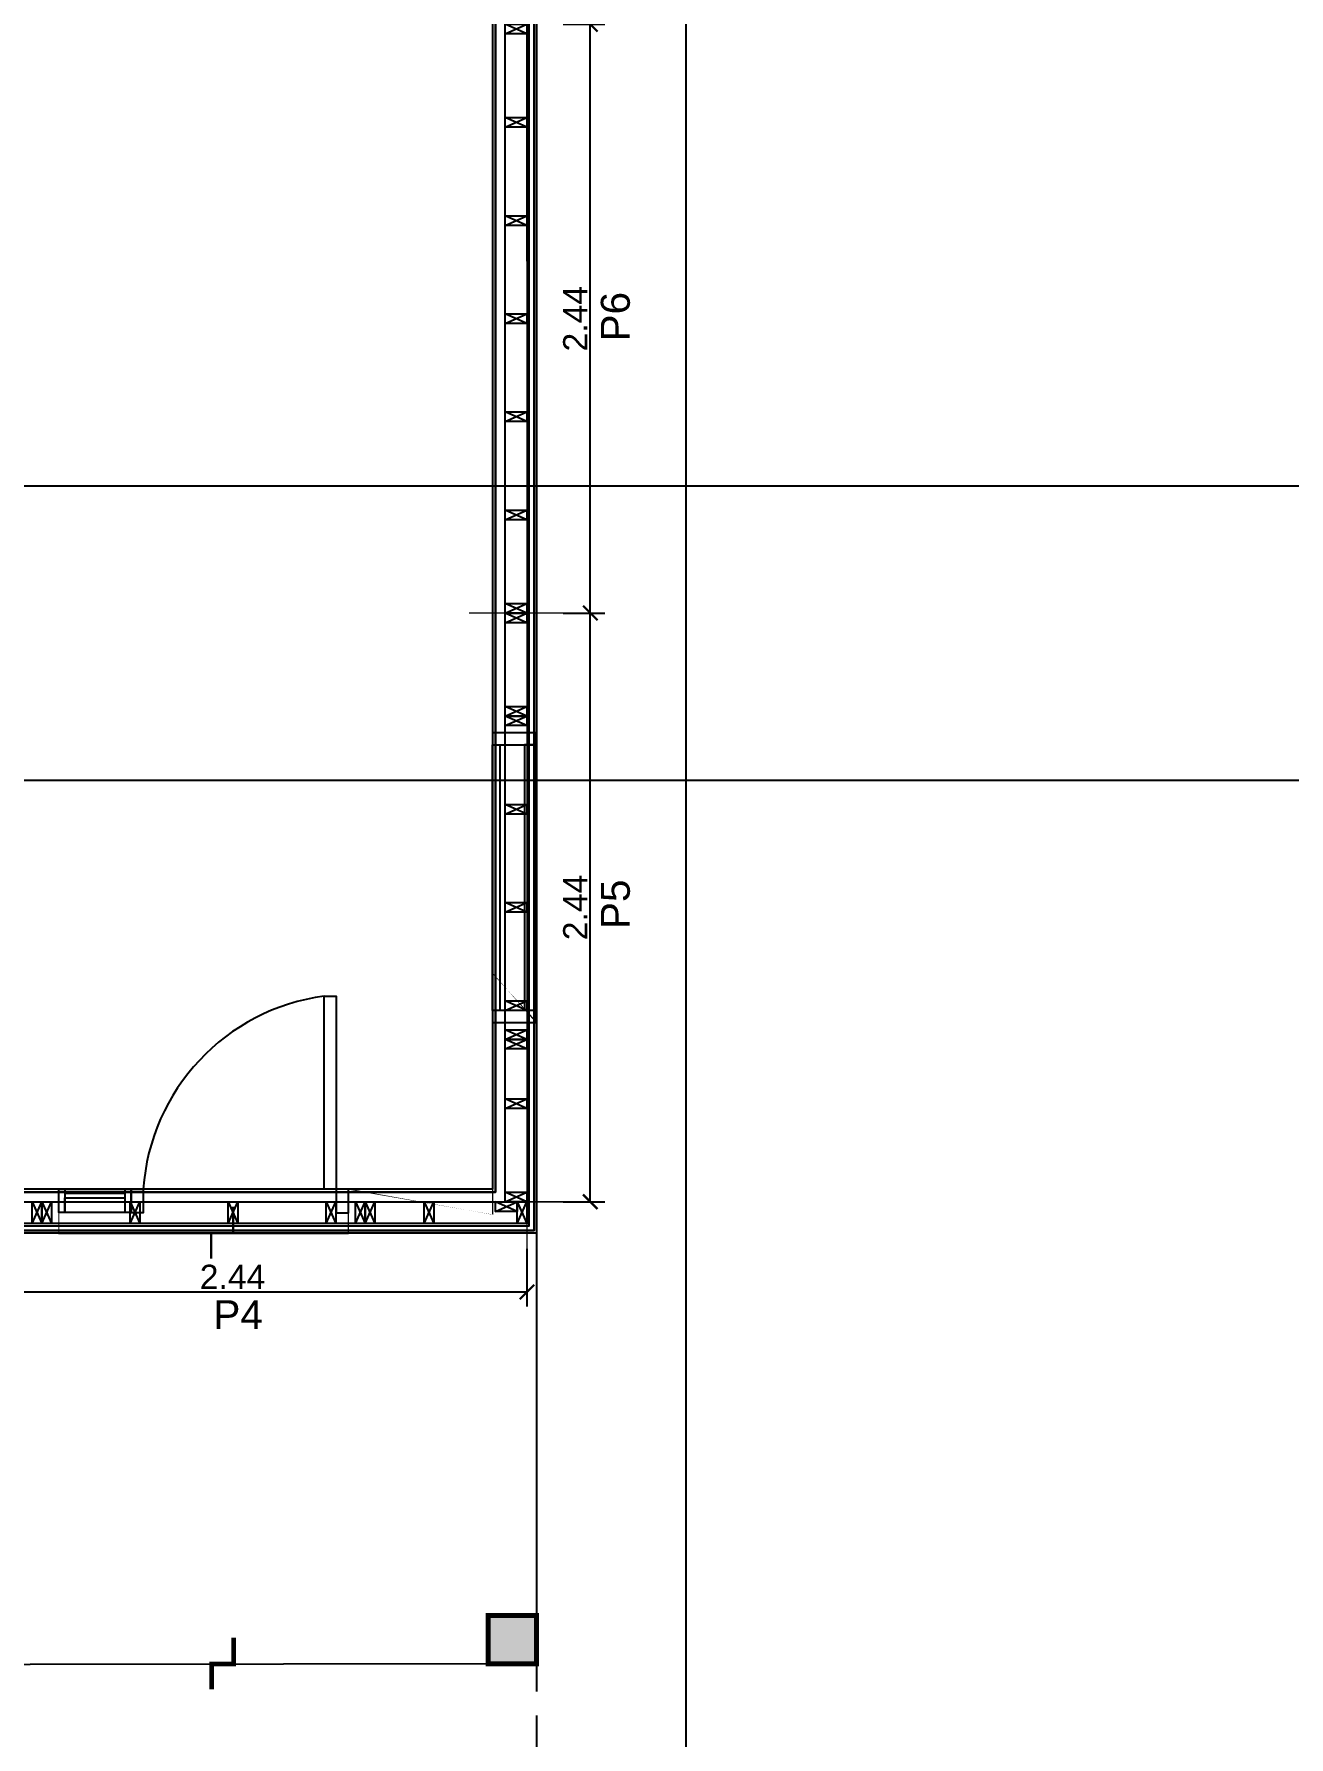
# Model space of a CAD drawing. Header units: millimetres. Extents: x 2924 to 3297, y 1496 to 1704.
# Drawn here: x 3240.63 to 3245.83, y 1558.34 to 1565.39 of the extents above; entities that cross this region are included whole.
import ezdxf

# ---------------------------------------------------------------- set-up
doc = ezdxf.new("R2010")
doc.units = ezdxf.units.MM
doc.header["$PDMODE"] = 35
doc.linetypes.add('CONTINUA', pattern=[200, 100, 100])
doc.linetypes.add('DASHED', pattern=[0.75, 0.5, -0.25])
doc.layers.get('Defpoints').update_dxf_attribs({"color": 230})
for name, color, linetype in [('P0- COLUMNAS HºAº', 7, 'Continuous'), ('P0- LISTON 2CM', 7, 'Continuous'), ('P0- OSB', 7, 'Continuous'), ('P0-CARPINTERIAS', 7, 'Continuous'), ('P0-COTAS', 7, 'Continuous'), ('P0-DURLOCK INTERIOR', 7, 'Continuous'), ('P0-LISTON 4CM', 7, 'Continuous'), ('P0-MUROS', 7, 'Continuous'), ('P0-PANEL', 7, 'Continuous'), ('P0-PROYECCION', 7, 'Continuous'), ('P0-SOLADOS', 7, 'Continuous'), ('P0-SUPERBOARD', 7, 'Continuous'), ('P0-TEXTOS', 7, 'Continuous'), ('P1-MAMPOSTERIA LADRILLO', 7, 'Continuous'), ('PT-MUROS', 7, 'Continuous')]:
    doc.layers.add(name, color=color, linetype=linetype)
doc.styles.add('Arial02.5', font='arial.ttf', dxfattribs={"width": 0.8, "height": 0.025})
doc.styles.add('Arial10', font='arial.ttf', dxfattribs={"height": 0.1})
doc.dimstyles.new('COTA-1-50', dxfattribs={"dimtxt": 0.1, "dimasz": 0.06, "dimexe": 0.06, "dimexo": 0.15, "dimgap": 0.0125, "dimtad": 1, "dimzin": 0, "dimdsep": 46, "dimtxsty": 'Arial10', "dimblk1": 'ARCHTICK', "dimblk2": 'ARCHTICK', "dimsah": 1, "dimcen": 0.09, "dimclrd": 7, "dimclre": 7, "dimclrt": 7, "dimazin": 0, "dimtfac": 1, "dimtofl": 0, "dimtmove": 2, "dimatfit": 3, "dimldrblk": 'ARCHTICK', "dimfxl": 0, "dimtolj": 1, "dimtzin": 0, "dimarcsym": 0})

# ---------------------------------------------------------------- blocks, each defined once
blk = doc.blocks.new('A$Ce0bfc8d9')
at = {"color": 0, "const_width": 0.0003}
blk.add_lwpolyline([(0.08999999999969077, 2.273736754432321e-13), (0, 2.273736754432321e-13), (0, 2.440000000001419), (0.08999999999969077, 2.440000000001419)], close=True, dxfattribs=at)
at = {"color": 0}
for points in [[(1.364242052659392e-12, 2.400000000000773), (1.364242052659392e-12, 2.440000000000737), (0.09000000000105501, 2.440000000000737), (0.09000000000105501, 2.400000000000773), (1.364242052659392e-12, 2.400000000000773), (0.09000000000105501, 2.440000000000737), (0.09000000000105501, 2.400000000000773), (1.364242052659392e-12, 2.440000000000737)], [(4.547473508864641e-13, 2.013333333333549), (4.547473508864641e-13, 2.053333333333512), (0.09000000000014552, 2.053333333333512), (0.09000000000014552, 2.013333333333549), (4.547473508864641e-13, 2.013333333333549), (0.09000000000014552, 2.053333333333512), (0.09000000000014552, 2.013333333333549), (4.547473508864641e-13, 2.053333333333512)], [(4.547473508864641e-13, 1.973333333333585), (4.547473508864641e-13, 2.013333333333549), (0.09000000000014552, 2.013333333333549), (0.09000000000014552, 1.973333333333585), (4.547473508864641e-13, 1.973333333333585), (0.09000000000014552, 2.013333333333549), (0.09000000000014552, 1.973333333333585), (4.547473508864641e-13, 2.013333333333549)], [(4.547473508864641e-13, 0.6733333333336304), (4.547473508864641e-13, 0.713333333333594), (0.09000000000014552, 0.713333333333594), (0.09000000000014552, 0.6733333333336304), (4.547473508864641e-13, 0.6733333333336304), (0.09000000000014552, 0.713333333333594), (0.09000000000014552, 0.6733333333336304), (4.547473508864641e-13, 0.713333333333594)], [(4.547473508864641e-13, 0.6333333333336668), (4.547473508864641e-13, 0.6733333333336304), (0.09000000000014552, 0.6733333333336304), (0.09000000000014552, 0.6333333333336668), (4.547473508864641e-13, 0.6333333333336668), (0.09000000000014552, 0.6733333333336304), (0.09000000000014552, 0.6333333333336668), (4.547473508864641e-13, 0.6733333333336304)], [(4.547473508864641e-13, 0.3866666666669971), (4.547473508864641e-13, 0.4266666666669607), (0.09000000000014552, 0.4266666666669607), (0.09000000000014552, 0.3866666666669971), (4.547473508864641e-13, 0.3866666666669971), (0.09000000000014552, 0.4266666666669607), (0.09000000000014552, 0.3866666666669971), (4.547473508864641e-13, 0.4266666666669607)], [(4.547473508864641e-13, 0), (4.547473508864641e-13, 0.03999999999996362), (0.09000000000014552, 0.03999999999996362), (0.09000000000014552, 0), (4.547473508864641e-13, 0), (0.09000000000014552, 0.03999999999996362), (0.09000000000014552, 0), (4.547473508864641e-13, 0.03999999999996362)]]:
    blk.add_lwpolyline(points, dxfattribs=at)
at = {"color": 8}
for points in [[(4.547473508864641e-13, 1.606666666667024), (4.547473508864641e-13, 1.646666666666988), (0.09000000000014552, 1.646666666666988), (0.09000000000014552, 1.606666666667024), (4.547473508864641e-13, 1.606666666667024), (0.09000000000014552, 1.646666666666988), (0.09000000000014552, 1.606666666667024), (4.547473508864641e-13, 1.646666666666988)], [(4.547473508864641e-13, 1.200000000000273), (4.547473508864641e-13, 1.240000000000236), (0.09000000000014552, 1.240000000000236), (0.09000000000014552, 1.200000000000273), (4.547473508864641e-13, 1.200000000000273), (0.09000000000014552, 1.240000000000236), (0.09000000000014552, 1.200000000000273), (4.547473508864641e-13, 1.240000000000236)], [(4.547473508864641e-13, 0.7933333333335213), (4.547473508864641e-13, 0.8333333333334849), (0.09000000000014552, 0.8333333333334849), (0.09000000000014552, 0.7933333333335213), (4.547473508864641e-13, 0.7933333333335213), (0.09000000000014552, 0.8333333333334849), (0.09000000000014552, 0.7933333333335213), (4.547473508864641e-13, 0.8333333333334849)]]:
    blk.add_lwpolyline(points, dxfattribs=at)
blk = doc.blocks.new('A$Ce87a268d')
at = {"color": 0, "const_width": 0.0003}
blk.add_lwpolyline([(0.09000000000105501, 0), (0, 0), (0, 2.439999999999827), (0.09000000000105501, 2.439999999999827)], close=True, dxfattribs=at)
at = {"color": 0}
for points in [[(4.547473508864641e-13, 2.400000000000091), (4.547473508864641e-13, 2.440000000000055), (0.09000000000014552, 2.440000000000055), (0.09000000000014552, 2.400000000000091), (4.547473508864641e-13, 2.400000000000091), (0.09000000000014552, 2.440000000000055), (0.09000000000014552, 2.400000000000091), (4.547473508864641e-13, 2.440000000000055)], [(4.547473508864641e-13, 2.013333333333321), (4.547473508864641e-13, 2.053333333333285), (0.09000000000014552, 2.053333333333285), (0.09000000000014552, 2.013333333333321), (4.547473508864641e-13, 2.013333333333321), (0.09000000000014552, 2.053333333333285), (0.09000000000014552, 2.013333333333321), (4.547473508864641e-13, 2.053333333333285)], [(4.547473508864641e-13, 1.606666666666797), (4.547473508864641e-13, 1.646666666666761), (0.09000000000014552, 1.646666666666761), (0.09000000000014552, 1.606666666666797), (4.547473508864641e-13, 1.606666666666797), (0.09000000000014552, 1.646666666666761), (0.09000000000014552, 1.606666666666797), (4.547473508864641e-13, 1.646666666666761)], [(4.547473508864641e-13, 1.200000000000045), (4.547473508864641e-13, 1.240000000000009), (0.09000000000014552, 1.240000000000009), (0.09000000000014552, 1.200000000000045), (4.547473508864641e-13, 1.200000000000045), (0.09000000000014552, 1.240000000000009), (0.09000000000014552, 1.200000000000045), (4.547473508864641e-13, 1.240000000000009)], [(4.547473508864641e-13, 0.7933333333332939), (4.547473508864641e-13, 0.8333333333332575), (0.09000000000014552, 0.8333333333332575), (0.09000000000014552, 0.7933333333332939), (4.547473508864641e-13, 0.7933333333332939), (0.09000000000014552, 0.8333333333332575), (0.09000000000014552, 0.7933333333332939), (4.547473508864641e-13, 0.8333333333332575)], [(4.547473508864641e-13, 0.3866666666667697), (4.547473508864641e-13, 0.4266666666667334), (0.09000000000014552, 0.4266666666667334), (0.09000000000014552, 0.3866666666667697), (4.547473508864641e-13, 0.3866666666667697), (0.09000000000014552, 0.4266666666667334), (0.09000000000014552, 0.3866666666667697), (4.547473508864641e-13, 0.4266666666667334)], [(1.364242052659392e-12, 0), (1.364242052659392e-12, 0.03999999999996362), (0.09000000000105501, 0.03999999999996362), (0.09000000000105501, 0), (1.364242052659392e-12, 0), (0.09000000000105501, 0.03999999999996362), (0.09000000000105501, 0), (1.364242052659392e-12, 0.03999999999996362)]]:
    blk.add_lwpolyline(points, dxfattribs=at)
blk = doc.blocks.new('A$C7a4a4ba2')
at = {"color": 0, "const_width": 0.0003}
blk.add_lwpolyline([(-0.004000000003543391, 0.09000000000128239), (2.435999999999694, 0.09000000000128239), (2.435999999999694, 1.13686837721616e-12), (-0.004000000003543391, 1.13686837721616e-12)], close=True, dxfattribs=at)
at = {"color": 0}
for points in [[(-0.004000000003543391, 0.09000000000105501), (0.03599999999642023, 0.09000000000105501), (0.03599999999642023, 1.13686837721616e-12), (-0.004000000003543391, 1.13686837721616e-12), (-0.004000000003543391, 0.09000000000105501), (0.03599999999642023, 1.13686837721616e-12), (-0.004000000003543391, 1.13686837721616e-12), (0.03599999999642023, 0.09000000000105501)], [(0.3859999999999673, 0.08999999999991815), (0.4259999999999309, 0.08999999999991815), (0.4259999999999309, 0), (0.3859999999999673, 0), (0.3859999999999673, 0.08999999999991815), (0.4259999999999309, 0), (0.3859999999999673, 0), (0.4259999999999309, 0.08999999999991815)], [(0.4259999999999309, 0.08999999999991815), (0.4659999999998945, 0.08999999999991815), (0.4659999999998945, 0), (0.4259999999999309, 0), (0.4259999999999309, 0.08999999999991815), (0.4659999999998945, 0), (0.4259999999999309, 0), (0.4659999999998945, 0.08999999999991815)], [(1.725309455457136, 0.08999999999991815), (1.7653094554571, 0.08999999999991815), (1.7653094554571, 0), (1.725309455457136, 0), (1.725309455457136, 0.08999999999991815), (1.7653094554571, 0), (1.725309455457136, 0), (1.7653094554571, 0.08999999999991815)], [(1.7653094554571, 0.08999999999991815), (1.805309455457063, 0.08999999999991815), (1.805309455457063, 0), (1.7653094554571, 0), (1.7653094554571, 0.08999999999991815), (1.805309455457063, 0), (1.7653094554571, 0), (1.805309455457063, 0.08999999999991815)], [(2.009999999999764, 0.09000000000105501), (2.049999999999727, 0.09000000000105501), (2.049999999999727, 1.13686837721616e-12), (2.009999999999764, 1.13686837721616e-12), (2.009999999999764, 0.09000000000105501), (2.049999999999727, 1.13686837721616e-12), (2.009999999999764, 1.13686837721616e-12), (2.049999999999727, 0.09000000000105501)], [(2.30600000000004, 0.05000000000109139), (2.30600000000004, 0.09000000000105501), (2.395999999999731, 0.09000000000105501), (2.395999999999731, 0.05000000000109139), (2.30600000000004, 0.05000000000109139), (2.395999999999731, 0.09000000000105501), (2.395999999999731, 0.05000000000109139), (2.30600000000004, 0.09000000000105501)], [(2.395999999999731, 0.09000000000105501), (2.435999999999694, 0.09000000000105501), (2.435999999999694, 1.13686837721616e-12), (2.395999999999731, 1.13686837721616e-12), (2.395999999999731, 0.09000000000105501), (2.435999999999694, 1.13686837721616e-12), (2.395999999999731, 1.13686837721616e-12), (2.435999999999694, 0.09000000000105501)]]:
    blk.add_lwpolyline(points, dxfattribs=at)
at = {"color": 8}
for points in [[(0.7919999999999163, 0.09000000000105501), (0.83199999999988, 0.09000000000105501), (0.83199999999988, 1.13686837721616e-12), (0.7919999999999163, 1.13686837721616e-12), (0.7919999999999163, 0.09000000000105501), (0.83199999999988, 1.13686837721616e-12), (0.7919999999999163, 1.13686837721616e-12), (0.83199999999988, 0.09000000000105501)], [(1.197999999999865, 0.09000000000105501), (1.237999999999829, 0.09000000000105501), (1.237999999999829, 1.13686837721616e-12), (1.197999999999865, 1.13686837721616e-12), (1.197999999999865, 0.09000000000105501), (1.237999999999829, 1.13686837721616e-12), (1.197999999999865, 1.13686837721616e-12), (1.237999999999829, 0.09000000000105501)], [(1.603999999999814, 0.09000000000105501), (1.643999999999778, 0.09000000000105501), (1.643999999999778, 1.13686837721616e-12), (1.603999999999814, 1.13686837721616e-12), (1.603999999999814, 0.09000000000105501), (1.643999999999778, 1.13686837721616e-12), (1.603999999999814, 1.13686837721616e-12), (1.643999999999778, 0.09000000000105501)]]:
    blk.add_lwpolyline(points, dxfattribs=at)
blk = doc.blocks.new('_ARCHTICK')
at = {"color": 0, "linetype": 'ByBlock', "const_width": 0.15}
blk.add_lwpolyline([(-0.5, -0.5), (0.5, 0.5)], dxfattribs=at)
blk = doc.blocks.new('*D354')
at = {"layer": 'Defpoints', "color": 0, "transparency": 16777216}
for p in [(3240.230968501877, 1560.507838753418), (3242.67096850188, 1560.507838753418), (3242.67096850188, 1560.179367667728)]:
    blk.add_point(p, dxfattribs=at)
at = {"layer": 'P0-COTAS', "color": 7, "lineweight": -2, "transparency": 16777216}
for p, q in [((3240.230968501877, 1560.357838753418), (3240.230968501877, 1560.119367667728)), ((3242.67096850188, 1560.357838753418), (3242.67096850188, 1560.119367667728)), ((3240.230968501877, 1560.179367667728), (3242.67096850188, 1560.179367667728))]:
    blk.add_line(p, q, dxfattribs=at)
at = {"layer": 'P0-COTAS', "color": 7, "lineweight": -2, "transparency": 16777216, "xscale": 0.06, "yscale": 0.06, "zscale": 0.06, "rotation": 180}
blk.add_blockref('_ARCHTICK', (3240.230968501877, 1560.179367667728), dxfattribs=at)
at = {"layer": 'P0-COTAS', "color": 7, "lineweight": -2, "transparency": 16777216, "xscale": 0.06, "yscale": 0.06, "zscale": 0.06}
blk.add_blockref('_ARCHTICK', (3242.67096850188, 1560.179367667728), dxfattribs=at)
at = {"layer": 'P0-COTAS', "color": 7, "transparency": 16777216, "insert": (3241.450968501878, 1560.2420723062), "char_height": 0.1, "attachment_point": 5, "style": 'Arial10'}
blk.add_mtext('\\A1;2.44', dxfattribs=at)
blk = doc.blocks.new('*D355')
at = {"layer": 'Defpoints', "color": 0, "transparency": 16777216}
for p in [(3242.670968501878, 1562.992838753419), (3242.93351903402, 1562.992838753419), (3242.670968501879, 1560.552838753412)]:
    blk.add_point(p, dxfattribs=at)
at = {"layer": 'P0-COTAS', "color": 7, "lineweight": -2, "transparency": 16777216}
for p, q in [((3242.820968501878, 1562.992838753419), (3242.99351903402, 1562.992838753419)), ((3242.93351903402, 1560.552838753412), (3242.93351903402, 1562.992838753419)), ((3242.820968501879, 1560.552838753412), (3242.99351903402, 1560.552838753412))]:
    blk.add_line(p, q, dxfattribs=at)
at = {"layer": 'P0-COTAS', "color": 7, "lineweight": -2, "transparency": 16777216, "xscale": 0.06, "yscale": 0.06, "zscale": 0.06}
for p, rotation in [((3242.93351903402, 1562.992838753419), 90), ((3242.93351903402, 1560.552838753412), 270)]:
    blk.add_blockref('_ARCHTICK', p, dxfattribs=dict(at, rotation=rotation))
at = {"layer": 'P0-COTAS', "color": 7, "transparency": 16777216, "insert": (3242.870814395547, 1561.772838753414), "char_height": 0.1, "attachment_point": 5, "rotation": 90, "style": 'Arial10'}
blk.add_mtext('\\A1;2.44', dxfattribs=at)
blk = doc.blocks.new('*D356')
at = {"layer": 'Defpoints', "color": 0, "transparency": 16777216}
for p in [(3242.670968501877, 1565.432838753421), (3242.933519034022, 1565.432838753421), (3242.670968501878, 1562.992838753419)]:
    blk.add_point(p, dxfattribs=at)
at = {"layer": 'P0-COTAS', "color": 7, "lineweight": -2, "transparency": 16777216}
for p, q in [((3242.820968501877, 1565.432838753421), (3242.993519034022, 1565.432838753421)), ((3242.933519034022, 1562.992838753419), (3242.933519034022, 1565.432838753421)), ((3242.820968501878, 1562.992838753419), (3242.993519034022, 1562.992838753419))]:
    blk.add_line(p, q, dxfattribs=at)
at = {"layer": 'P0-COTAS', "color": 7, "lineweight": -2, "transparency": 16777216, "xscale": 0.06, "yscale": 0.06, "zscale": 0.06}
for p, rotation in [((3242.933519034022, 1565.432838753421), 90), ((3242.933519034022, 1562.992838753419), 270)]:
    blk.add_blockref('_ARCHTICK', p, dxfattribs=dict(at, rotation=rotation))
at = {"layer": 'P0-COTAS', "color": 7, "transparency": 16777216, "insert": (3242.870814395549, 1564.212838753419), "char_height": 0.1, "attachment_point": 5, "rotation": 90, "style": 'Arial10'}
blk.add_mtext('\\A1;2.44', dxfattribs=at)

msp = doc.modelspace()

# ---------------------------------------------------------------- hatches: boundary and pattern name
at = {"layer": 'P0- COLUMNAS HºAº', "true_color": 0x636466}
h = msp.add_hatch(color=251, dxfattribs=at)
h.dxf.hatch_style = 1
h.paths.add_polyline_path([(3242.51046850188, 1558.838334943875), (3242.71046850188, 1558.838334943875), (3242.71046850188, 1558.638334943875), (3242.51046850188, 1558.638334943875)])

# ---------------------------------------------------------------- linework, layer by layer
at = {"layer": 'P0- COLUMNAS HºAº', "const_width": 0.02}
msp.add_lwpolyline([(3242.51046850188, 1558.838334943875), (3242.71046850188, 1558.838334943875), (3242.71046850188, 1558.638334943875), (3242.51046850188, 1558.638334943875)], close=True, dxfattribs=at)
at = {"layer": 'P0- LISTON 2CM'}
msp.add_lwpolyline([(3237.62846850188, 1558.648331104612), (3237.62846850188, 1558.66834065819), (3239.53046850188, 1558.668331104612), (3239.53046850188, 1560.45334065819), (3242.680674157238, 1560.45334065819), (3242.68046850188, 1568.447341564956), (3235.97846850188, 1568.447341564956), (3235.97846850188, 1568.467340659529), (3242.70046850188, 1568.467341564956), (3242.70046850188, 1560.43334065819), (3239.55046850188, 1560.43334065819), (3239.55046850188, 1558.64834065819)], close=True, dxfattribs=at)
at = {"layer": 'P0- OSB'}
msp.add_lwpolyline([(3237.62846850188, 1558.67784065819), (3237.62846850188, 1558.66834065819), (3239.53046850188, 1558.668331104612), (3239.53046850188, 1560.45334065819), (3242.680674157238, 1560.45334065819), (3242.68046850188, 1568.447341564956), (3235.97846850188, 1568.447341564956), (3235.97846850188, 1568.437841564956), (3242.670966461651, 1568.43784065819), (3242.671174157238, 1560.46284065819), (3239.52096850188, 1560.46284065819), (3239.52096850188, 1558.677831104612)], close=True, dxfattribs=at)
at = {"layer": 'P0-CARPINTERIAS', "linetype": 'CONTINUA'}
for points in [[(3242.710468501879, 1561.296172086752), (3242.710468501881, 1562.496172086752), (3242.528468501878, 1562.496172086752), (3242.528468501879, 1561.296172086752), (3242.710468501881, 1561.296172086752), (3242.710468501881, 1561.346172086752), (3242.528468501879, 1561.346172086752), (3242.528468501878, 1562.446173086752), (3242.710468501881, 1562.446173086752), (3242.660468551881, 1562.446173086752), (3242.660468551881, 1561.346172086752), (3242.560468751881, 1561.346172086752), (3242.560468751881, 1562.446173086752)], [(3241.030968352869, 1560.508259940009), (3240.73096835287, 1560.508259940007), (3240.730968501882, 1560.60534065819), (3241.030968352869, 1560.60534065819), (3241.030968352869, 1560.508259940008), (3241.005968352869, 1560.508259940008), (3241.005968352869, 1560.605375597503), (3240.755967890029, 1560.605375597503), (3240.75596735287, 1560.508259940007), (3240.755967352869, 1560.568906276912), (3241.005968352869, 1560.568906276912), (3241.005968352869, 1560.586712748933), (3240.755967352869, 1560.586712748933)]]:
    msp.add_lwpolyline(points, dxfattribs=at)
msp.add_lwpolyline([(3241.831090216223, 1561.405341386763), (3241.880968292158, 1561.405341386763), (3241.880968292158, 1560.507411822741), (3241.930968352869, 1560.507411822741), (3241.930968352869, 1560.60534065819), (3241.830968231441, 1560.60534065819), (3241.831090216223, 1561.405341386763, 0.356491817438822), (3241.080968413583, 1560.60534065819), (3241.080968413583, 1560.507411822741), (3241.030968352869, 1560.507411822741), (3241.030968352869, 1560.60534065819), (3241.080968413583, 1560.60534065819)], format="xyb", dxfattribs=at)
at = {"layer": 'P0-DURLOCK INTERIOR'}
msp.add_lwpolyline([(3235.97846850188, 1568.307841564957), (3235.978468261882, 1568.295301298404), (3242.52846850188, 1568.295339660185), (3242.528468501879, 1560.60534065819), (3239.54046850188, 1560.60534065819), (3239.54046850188, 1561.29284065819), (3239.37846850188, 1561.292840658189), (3239.378466418536, 1558.820340658217), (3237.62846850188, 1558.820340658217), (3237.62846850188, 1558.807831104612), (3239.39096850188, 1558.807831104612), (3239.39096850188, 1561.28034065819), (3239.53046850188, 1561.28034065819), (3239.53046850188, 1560.59284065819), (3242.54096850188, 1560.59284065819), (3242.54096850188, 1568.307841564957)], close=True, dxfattribs=at)
at = {"layer": 'P0-LISTON 4CM'}
msp.add_lwpolyline([(3239.53046850188, 1560.552832798442), (3242.58096850188, 1560.552832798442), (3242.580968501878, 1568.347841564957), (3235.97846850188, 1568.347841564957), (3235.97846850188, 1568.307841564957), (3242.54096850188, 1568.307841564957), (3242.54096850188, 1560.59284065819), (3239.53046850188, 1560.59284065819)], close=True, dxfattribs=at)
at = {"layer": 'P0-MUROS', "color": 8, "const_width": 0.005}
for points in [[(3242.710468501882, 1565.929507324857), (3242.710468501881, 1562.496172086752), (3242.528468501878, 1562.496173991524), (3242.528468501883, 1565.929505420085)], [(3242.71046850188, 1561.296172086752), (3242.52846850188, 1561.296173991523), (3242.528468501879, 1560.60534065819), (3241.930968501879, 1560.605338753418), (3241.930968501879, 1560.423338753418), (3242.71046850188, 1560.423338753418)], [(3239.560468501879, 1560.42334065819), (3239.56046850188, 1558.63834065819), (3239.10346850188, 1558.638338753418), (3239.10346850188, 1558.820338753446), (3239.378466418536, 1558.820340658217), (3239.37846850188, 1561.292840658189), (3239.54046850188, 1561.29284065819), (3239.54046850188, 1560.605338753415), (3240.730968501882, 1560.60534065819), (3240.730968391828, 1560.423339950401)]]:
    msp.add_lwpolyline(points, close=True, dxfattribs=at)
at = {"layer": 'P0-PANEL', "color": 6, "const_width": 0.003}
msp.add_lwpolyline([(3237.62846850188, 1558.67784065819), (3239.52096850188, 1558.677831104612), (3239.52096850188, 1560.46284065819), (3242.671174157238, 1560.46284065819), (3242.670966461651, 1568.43784065819), (3235.97846850188, 1568.437841564957), (3235.97846850188, 1568.347841564957), (3242.580968501878, 1568.347841564957), (3242.58096850188, 1560.552832798442), (3239.520965008659, 1560.552832798442), (3239.52096850188, 1561.28034065819), (3239.43096850188, 1561.28034065819), (3239.43096850188, 1558.767831104612), (3237.62846850188, 1558.76784065819)], close=True, dxfattribs=at)
at = {"layer": 'P0-PROYECCION', "linetype": 'DASHED', "ltscale": 0.3}
msp.add_lwpolyline([(3242.71046850188, 1560.423338753418), (3242.71046850188, 1552.638334943875), (3242.71046850188, 1552.638334943875), (3235.978262846523, 1552.638334943875)], dxfattribs=at)
at = {"layer": 'P0-SOLADOS'}
for points in [[(3235.828755674799, 1571.149827164324), (3235.828592639676, 1571.327339660185), (3243.329480954895, 1571.327339660185), (3243.329480954895, 1554.288334943875), (3245.828674157237, 1554.288334943875)], [(3242.71046850188, 1560.423338753418), (3242.71046850188, 1558.638334943875), (3239.562678966815, 1558.634442625141)], [(3240.729864158587, 1560.423338753419), (3241.930968501879, 1560.423338753418)]]:
    msp.add_lwpolyline(points, dxfattribs=at)
for points, const_width in [([(3241.362378970004, 1560.317742856222), (3241.362378970004, 1560.423338753418), (3241.453549456911, 1560.423338753418), (3241.453549456911, 1560.532744443934)], 0.01), ([(3241.364585815541, 1558.531775852249), (3241.364585815541, 1558.637371749446), (3241.455756302448, 1558.637371749446), (3241.455756302448, 1558.746777439962)], 0.02)]:
    msp.add_lwpolyline(points, dxfattribs=dict(at, const_width=const_width))
at = {"layer": 'P0-SUPERBOARD'}
msp.add_lwpolyline([(3235.97846850188, 1568.467340659529), (3235.978468500535, 1568.4773273105), (3242.71046850188, 1568.477339623946), (3242.71046850188, 1560.423338753418), (3239.560468501879, 1560.42334065819), (3239.56046850188, 1558.63834065819), (3237.62846850188, 1558.63834065819), (3237.62846850188, 1558.648331104612), (3239.55046850188, 1558.64834065819), (3239.55046850188, 1560.43334065819), (3242.70046850188, 1560.43334065819), (3242.70046850188, 1568.467341564956)], close=True, dxfattribs=at)
at = {"layer": 'P1-MAMPOSTERIA LADRILLO', "color": 5, "const_width": 0.006}
for points in [[(3242.430717667073, 1562.992838753418), (3242.927333650176, 1562.992838753418)], [(3242.670968630091, 1560.179367667728), (3242.670968501877, 1560.629134473889)], [(3242.531226211602, 1560.552838753418), (3242.927333650176, 1560.552838753418)]]:
    msp.add_lwpolyline(points, dxfattribs=at)
at = {"layer": 'PT-MUROS', "color": 1}
for p in [(3250.461006846096, 1563.518783740077), (3250.461006846096, 1562.298783740077)]:
    msp.add_ray(p, (-1, 0), dxfattribs=at)

# ---------------------------------------------------------------- block references
at = {"layer": 'P0-PANEL', "color": 244, "true_color": 0x991b1e}
for name, p in [('A$Ce87a268d', (3242.580968501875, 1562.992838753419)), ('A$C7a4a4ba2', (3240.23496850188, 1560.462838753417))]:
    msp.add_blockref(name, p, dxfattribs=at)
at = {"layer": 'P0-PANEL', "color": 6}
msp.add_blockref('A$Ce0bfc8d9', (3242.580968501877, 1560.552838753418), dxfattribs=at)

# ---------------------------------------------------------------- texts
at = {"layer": 'P0-TEXTOS', "style": 'Arial02.5'}
for s, p in [('P6', (3243.097143475486, 1564.118592800754)), ('P5', (3243.097143475486, 1561.683361378753))]:
    msp.add_text(s, height=0.12, rotation=90, dxfattribs=at).set_placement(p)
msp.add_text('P4', height=0.12, dxfattribs=at).set_placement((3241.371557957404, 1560.025044141117))

# ---------------------------------------------------------------- dimensions: what is measured, and where the dimension line sits
at = {"layer": 'P0-COTAS'}
for base, p1, p2, picture, middle in [((3242.933519034022, 1565.432838753421), (3242.670968501876, 1562.992838753418), (3242.670968501875, 1565.43283875342), '*D356', (3242.870814395549, 1564.212838753419)), ((3242.93351903402, 1562.992838753419), (3242.670968501877, 1560.552838753411), (3242.670968501876, 1562.992838753418), '*D355', (3242.870814395547, 1561.772838753414))]:
    dim = msp.add_linear_dim(base=base, p1=p1, p2=p2, angle=90, dimstyle='COTA-1-50', dxfattribs=at)
    dim.commit()
    dim.dimension.update_dxf_attribs({"geometry": picture, "text_midpoint": middle})
dim = msp.add_linear_dim(base=(3242.67096850188, 1560.179367667728), p1=(3240.230968501877, 1560.507838753418), p2=(3242.67096850188, 1560.507838753418), dimstyle='COTA-1-50', dxfattribs=at)
dim.commit()
dim.dimension.update_dxf_attribs({"geometry": '*D354', "text_midpoint": (3241.450968501878, 1560.2420723062)})

doc.saveas('drawing.dxf')
